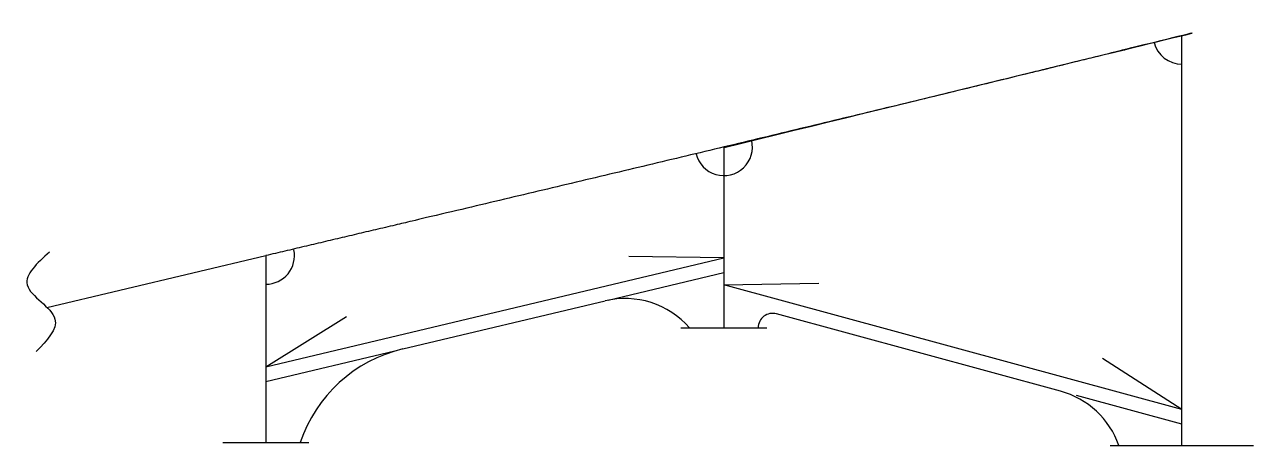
# Model space of a CAD drawing. Header units: millimetres. Extents: x 371 to 2518, y 361 to 1097.
import ezdxf

# ---------------------------------------------------------------- set-up
doc = ezdxf.new("R2010")
doc.units = ezdxf.units.MM
for name, color, linetype in [('200-CO3', 7, 'Continuous'), ('Plate _Visible', 7, 'Continuous'), ('Stiffener_Invisible', 7, 'Continuous')]:
    doc.layers.add(name, color=color, linetype=linetype)

msp = doc.modelspace()

# ---------------------------------------------------------------- linework, layer by layer
at = {"color": 7, "linetype": 'Continuous', "lineweight": -3, "ltscale": 0.03}
for p, q in [((1390.818171164307, 615.1800738744398), (1592.871706421307, 663.2980779133698)), ((792.8717064213079, 472.7822169455659), (1018.451582706296, 526.5028973797209)), ((2392.871706421308, 397.948658205821), (2208.956562845323, 448.0846085245913))]:
    msp.add_line(p, q, dxfattribs=at)
at = {"color": 140, "linetype": 'Continuous', "ltscale": 3}
for p, q in [((1032.005775477121, 529.7307582615151), (1385.410830981413, 613.8923437862225)), ((2180.876167413105, 455.7394284755185), (1684.61263734451, 591.022707518224))]:
    msp.add_line(p, q, dxfattribs=at)
at = {"color": 7, "linetype": 'Continuous', "ltscale": 3}
for centre, start, end in [((2392.871706421308, 1077.948658205806), 193.7908412715575, 270), ((792.8717064213079, 692.9486582059228), 270, 11.48991667091564)]:
    msp.add_arc(centre, 50, start, end, dxfattribs=at)
at = {"color": 140, "linetype": 'Continuous', "ltscale": 3}
for centre, radius, start, end in [((1592.871706421307, 882.9486582058065), 50, 193.460559653889, 13.48068800953373), ((1420.160502850335, 467.9729814485155), 150, 41.28750710784404, 103.3951864756983), ((1677.871706421308, 566.9486582058063), 25, 74.35731852336582, 180), ((1089.922320028093, 286.5319221887233), 250, 103.3951864756983, 161.4781272228761), ((2141.425017793018, 311.020366863949), 150, 19.44217101626502, 74.7514710592118)]:
    msp.add_arc(centre, radius, start, end, dxfattribs=at)
at = {"color": 7, "linetype": 'Continuous', "ltscale": 3}
msp.add_open_spline([(415.1680333645153, 699.248882934223), (393.3175153038218, 679.6221524736839), (347.323987246525, 638.309512855602), (451.1370127719563, 587.0342405870416), (410.5231317876221, 544.681818930577), (391.8169365723979, 525.1748757835059)], degree=3, knots=[0, 0, 0, 0, 69.51282586945578, 146.3187324935825, 211.9005697599824, 211.9005697599824, 211.9005697599824, 211.9005697599824], dxfattribs=at)
at = {"layer": '200-CO3', "color": 3, "linetype": 'Continuous', "ltscale": 3}
for p, q in [((1592.871706421307, 882.9486582058065), (1592.871706421307, 566.9486582058063)), ((792.8717064213079, 692.9485866139996), (792.8717064213079, 365.9485866140069)), ((1517.871706420405, 566.9486582058063), (1667.871706420406, 566.9486582058063)), ((717.8717064213079, 365.9485866140069), (867.8717064213077, 365.9485866140069)), ((2267.871706421308, 360.9486582058064), (2517.871706421308, 360.9486582058064))]:
    msp.add_line(p, q, dxfattribs=at)
msp.add_lwpolyline([(2392.871706421308, 360.9486582058064), (2392.871706421308, 1077.948658205806)], dxfattribs=at)
at = {"layer": 'Plate _Visible', "color": 4, "linetype": 'Continuous', "ltscale": 3}
msp.add_line((410.4617135871913, 602.5142509666231), (792.8717064213079, 692.9485866139996), dxfattribs=at)
msp.add_open_spline([(2392.871706421308, 1077.948658205617), (2126.527171177116, 1011.591808339367), (1593.43787181732, 882.2701338264861), (1059.600614355203, 756.0258583238731), (792.8717064213079, 692.9485866139996)], degree=3, knots=[8475.937156962245, 8475.937156963102, 8475.937156963102, 8475.937156963102, 9299.3598916496, 10121.61291061936, 10121.61291061936, 10121.61291061936, 10121.61291061936], dxfattribs=at)
at = {"layer": 'Stiffener_Invisible', "color": 140}
for p, q in [((792.8717064213079, 498.4813530965741), (1592.871706421307, 688.9972140643561)), ((1592.852982097126, 688.9975046749724), (1426.872971974629, 691.5735946907927)), ((1592.871706421307, 641.943890796055), (1758.843856227405, 644.9845302776714)), ((2392.871706421308, 423.8609234276493), (1592.871706421307, 641.943890796055)), ((792.8717064213079, 498.4813530965741), (933.6102537045034, 586.5078338208743)), ((2392.871706421308, 423.8609234276493), (2254.169704506489, 513.2295681785592))]:
    msp.add_line(p, q, dxfattribs=at)

doc.saveas('drawing.dxf')
